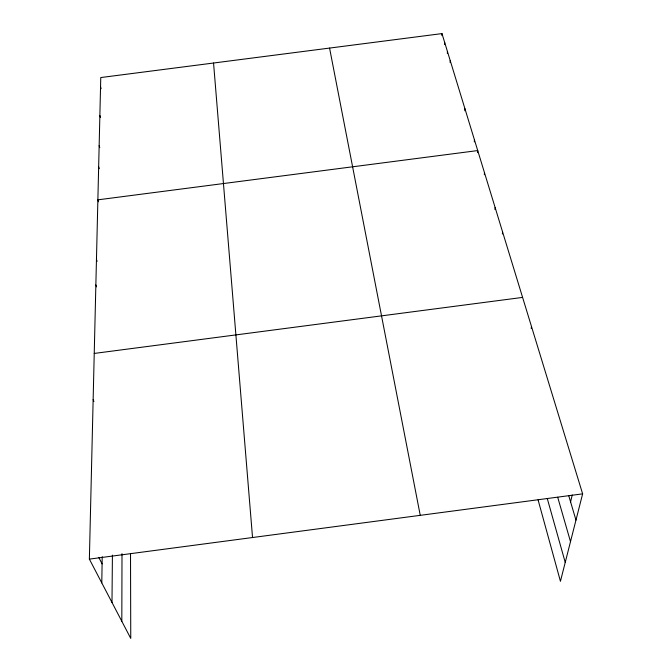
<?xml version="1.0" encoding="UTF-8"?>
<svg xmlns="http://www.w3.org/2000/svg" width="672" height="672" viewBox="0 0 672 672"><rect width="100%" height="100%" fill="white"/><g stroke="black" fill="none" stroke-linecap="round" stroke-linejoin="round"><path stroke-width="1.01" d="M121.817 621.281L122.002 553.686M111.989 602.456L112.417 555.131M101.791 582.918L102.203 556.651M130.519 553.795L130.754 638.4L89.368 559.112L100.766 77.549L441.974 33.6L582.632 493.853L560.44 581.297L538.079 499.876M441.924 35.658L441.974 33.6M444.612 44.486L444.679 42.428M447.35 53.474L447.418 51.416M450.139 62.614L450.215 60.556M464.839 110.796L464.94 108.746M474.314 141.868L474.44 139.818M477.59 152.62L477.725 150.57L97.868 199.836L98.498 201.785M484.336 174.728L484.487 172.687M494.945 209.538L495.13 207.514M502.379 233.982L502.58 231.899M531.199 328.49L531.485 326.483M570.578 501.883L572.233 494.978M89.368 559.112L582.632 493.853M94.231 353.438L522.598 297.41M98.784 557.348L102.085 563.884M93.139 399.596L93.929 401.52M95.852 284.894L96.55 286.868M96.457 259.384L97.121 261.307M98.65 166.732L99.263 168.697M99.154 145.656L99.75 147.63M568.823 495.953L575.971 520.103M99.868 115.441L100.447 117.424M557.71 497.272L570.503 541.649M100.548 86.78L101.111 88.763M547.252 498.439L565.236 562.405M329.566 48.082L420.244 515.34M213.553 63.025L252.538 537.524"/></g></svg>
